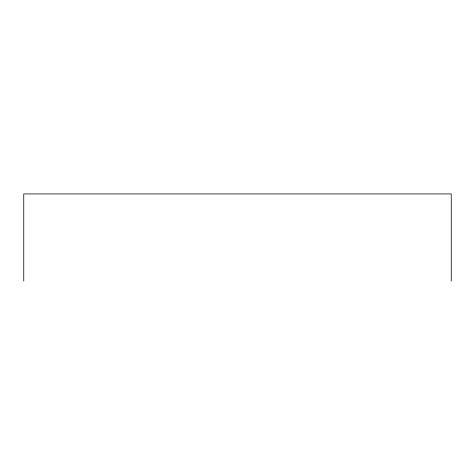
<?xml version="1.0" encoding="UTF-8"?>
<svg xmlns="http://www.w3.org/2000/svg" width="475" height="475" viewBox="0 0 475 475"><rect width="100%" height="100%" fill="white"/><g stroke="black" fill="none" stroke-linecap="round" stroke-linejoin="round"><path stroke-width="0.71" d="M451.25 281.063L451.25 193.937L23.75 193.937L23.75 281.063"/></g></svg>
